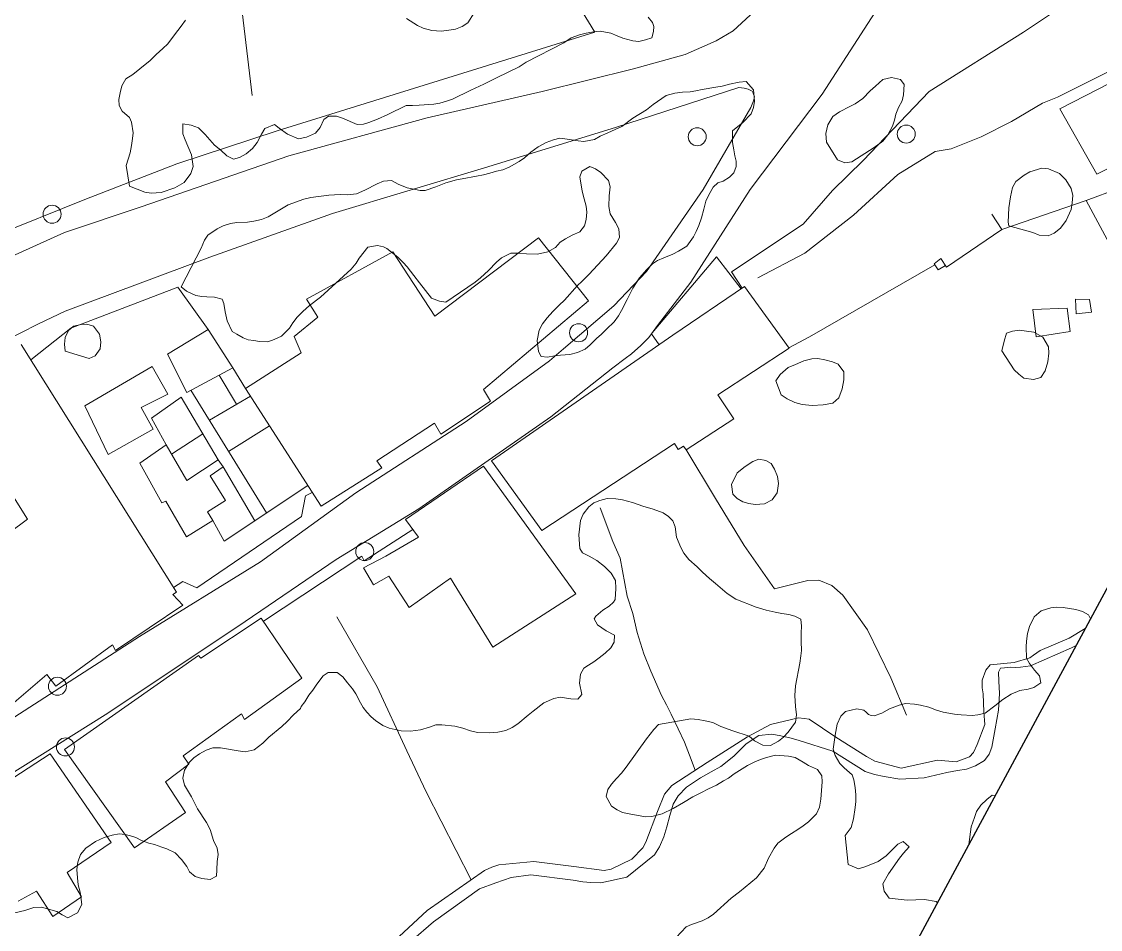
# Model space of a CAD drawing. Header units: metres. Extents: x 4652992 to 4879070, y 2074171 to 2309877.
# Drawn here: x 4654785.9 to 4654878, y 2308464.3 to 2308541.8 of the extents above; entities that cross this region are included whole.
import ezdxf

# ---------------------------------------------------------------- set-up
doc = ezdxf.new("R2010")
doc.units = ezdxf.units.M
doc.header["$MEASUREMENT"] = 0
doc.linetypes.add('DGN Style 3', pattern=[92.779933, 66.271381, -26.508552])
for name, color, linetype, lineweight in [('Level 1', 2, 'Continuous', 0), ('Level 18', 5, 'Continuous', 0), ('Level 2', 6, 'Continuous', 0), ('Level 20', 30, 'DGN Style 3', 0), ('Level 30', 5, 'Continuous', 0), ('Level 35', 4, 'Continuous', 0), ('Level 37', 3, 'Continuous', 0), ('Level 38', 3, 'Continuous', 0), ('Level 40', 1, 'Continuous', 0), ('Level 61', 4, 'Continuous', 0), ('Level 62', 4, 'Continuous', 0)]:
    doc.layers.add(name, color=color, linetype=linetype, lineweight=lineweight)
doc.layers.add('Limite', color=38, linetype='Continuous', lineweight=0, plot=False)

# ---------------------------------------------------------------- blocks, each defined once
blk = doc.blocks.new('POSTE_1')
at = {"layer": 'Level 61'}
blk.add_circle((-4.7e-05, -1.9e-05, -2.4e-05), 0.770001, dxfattribs=at)

msp = doc.modelspace()

# ---------------------------------------------------------------- linework, layer by layer
at = {"layer": 'Level 1'}
for points in [[(4654805.571437, 2308535.513204, 1377.937965), (4654803.895469, 2308549.618153, 1366.777965), (4654803.268371, 2308556.617336, 1363.337965), (4654803.379439, 2308563.690759, 1358.681209)], [(4654835.291856, 2308500.329036, 1387), (4654836.370983, 2308497.437168, 1385), (4654836.990423, 2308496.017586, 1384), (4654837.600725, 2308492.761179, 1382), (4654838.072312, 2308491.288408, 1381), (4654838.435086, 2308489.666974, 1380), (4654839.006732, 2308487.842084, 1379), (4654839.612273, 2308486.362079, 1378), (4654840.529337, 2308484.279597, 1376), (4654840.941934, 2308483.502819, 1375), (4654841.342683, 2308482.696879, 1374), (4654841.950568, 2308481.45419, 1373), (4654842.477047, 2308480.305233, 1372), (4654842.925021, 2308479.208538, 1371), (4654843.40858, 2308477.918275, 1370.456588)], [(4654812.810091, 2308491.021272, 1385.057965), (4654816.228603, 2308485.020241, 1379.057965), (4654818.771952, 2308479.578742, 1375.157965), (4654820.434859, 2308476.058802, 1373.437965), (4654824.257975, 2308468.544594, 1368.428055)]]:
    msp.add_polyline3d(points, dxfattribs=at)
at = {"layer": 'Level 18', "color": 30}
for points in [[(4654784.454113, 2308521.506204, 1379.633328), (4654789.546699, 2308523.823186, 1379.983328), (4654796.08392, 2308526.01051, 1380.423328), (4654808.685818, 2308530.381108, 1381.443328), (4654820.52388, 2308533.606602, 1382.433328), (4654830.331571, 2308535.854438, 1383.233328), (4654838.141933, 2308537.813174, 1383.953328), (4654842.544509, 2308539.015147, 1384.393328), (4654845.190194, 2308540.17789, 1384.573328), (4654846.641732, 2308541.032726, 1384.823328), (4654848.453789, 2308542.733806, 1385.233328), (4654852.982498, 2308547.351029, 1385.643328), (4654854.983576, 2308549.550857, 1385.973328), (4654855.982105, 2308550.663975, 1386.073328), (4654862.159976, 2308554.696207, 1386.953328), (4654870.590848, 2308560.001899, 1387.663328), (4654880.771435, 2308566.299464, 1388.593328)], [(4654890.16346, 2308563.450836, 1389.418911), (4654877.624698, 2308556.551118, 1388.052286), (4654864.710219, 2308548.432172, 1386.796946), (4654860.960112, 2308545.334549, 1386.456199), (4654859.841795, 2308544.173563, 1386.396199), (4654859.351722, 2308543.521132, 1386.386199), (4654854.232092, 2308535.628981, 1386.306199), (4654848.084065, 2308527.494563, 1387.546199), (4654843.03941, 2308519.589454, 1388.576199), (4654840.176536, 2308515.875746, 1389.116199), (4654839.442575, 2308514.854046, 1389.246199), (4654838.76607, 2308514.165264, 1389.366199), (4654837.957424, 2308513.456462, 1389.456199), (4654837.41737, 2308513.061233, 1389.466199), (4654836.355359, 2308512.27622, 1389.486199), (4654831.070294, 2308508.098269, 1389.226199), (4654819.787186, 2308500.234142, 1388.126199), (4654812.733453, 2308495.898998, 1387.406199), (4654812.733453, 2308495.898998, 1387.396199), (4654804.335039, 2308490.184851, 1386.586199), (4654793.01344, 2308482.644509, 1385.166199), (4654784.75981, 2308477.47104, 1384.216199)], [(4654783.092974, 2308481.075432, 1384.277263), (4654795.941657, 2308489.333406, 1385.704767), (4654806.268889, 2308495.691221, 1387.042119), (4654814.416106, 2308501.588903, 1387.803718), (4654823.83839, 2308507.697938, 1388.967448), (4654830.96843, 2308512.880103, 1389.388722), (4654832.156837, 2308513.900409, 1389.438722), (4654836.442424, 2308517.563218, 1389.278612), (4654839.235499, 2308520.494511, 1389.008743), (4654844.073606, 2308527.501055, 1387.738743), (4654848.163973, 2308534.499679, 1385.718743), (4654848.37971, 2308535.053809, 1385.628743), (4654848.456699, 2308535.400494, 1385.538743), (4654848.351564, 2308535.735797, 1385.478743), (4654848.256481, 2308535.880796, 1385.388743), (4654848.109691, 2308535.974733, 1385.318743), (4654847.928143, 2308536.066106, 1385.268743), (4654847.582568, 2308536.151539, 1385.188743), (4654847.128409, 2308536.204311, 1385.108743), (4654836.690556, 2308532.83279, 1383.928112), (4654825.685387, 2308529.425644, 1383.011633), (4654812.428856, 2308525.436344, 1381.752038), (4654801.950429, 2308521.730641, 1380.666481), (4654789.586542, 2308517.106956, 1379.665599), (4654787.330384, 2308516.014037, 1379.165599), (4654784.198649, 2308514.42102, 1378.795599)]]:
    msp.add_polyline3d(points, dxfattribs=at)
at = {"layer": 'Level 2'}
for points in [[(4654876.716608, 2308490.008517, 1375.012797), (4654875.328303, 2308489.184882, 1375), (4654872.869005, 2308488.128696, 1374.789579), (4654872.294891, 2308487.723532, 1374.789579), (4654871.966876, 2308487.506654, 1374.789579), (4654870.64449, 2308487.112801, 1374.581698), (4654868.579729, 2308486.920386, 1374.311427), (4654868.225908, 2308486.451532, 1374.311427), (4654867.901323, 2308485.601526, 1374.311427), (4654867.900511, 2308484.943488, 1374.311427), (4654867.993105, 2308484.431725, 1374.311427), (4654868.059219, 2308482.905989, 1374.255954), (4654868.145591, 2308481.810001, 1374), (4654867.491027, 2308480.109295, 1373.927545), (4654867.1712, 2308479.437971, 1373.927545), (4654866.816307, 2308479.063327, 1373.927545), (4654865.687326, 2308478.617229, 1373.927545), (4654864.083503, 2308478.771461, 1373.598002), (4654861.005872, 2308478.076322, 1373), (4654858.740916, 2308478.681231, 1372.727215), (4654858.027997, 2308479.069338, 1372.727215), (4654855.424613, 2308480.725715, 1372), (4654853.122735, 2308482.259238, 1371.524171), (4654852.700026, 2308482.340792, 1371.524171), (4654852.221761, 2308482.397749, 1371.484171), (4654849.835084, 2308481.82224, 1371), (4654847.8774, 2308480.76751, 1370.822012), (4654844.42951, 2308478.577683, 1370.482903), (4654841.392453, 2308476.616079, 1370.404622), (4654840.778389, 2308475.875903, 1370.404622), (4654840.189533, 2308474.37917, 1370.404622), (4654839.195283, 2308471.760225, 1370.35), (4654838.916308, 2308471.278445, 1370.35), (4654837.989824, 2308470.330541, 1370), (4654836.222858, 2308469.456118, 1369.95), (4654835.641456, 2308469.359932, 1369.87), (4654833.04362, 2308469.698554, 1370), (4654829.61744, 2308470.106999, 1369), (4654826.645309, 2308469.833041, 1368.559074), (4654826.044103, 2308469.620606, 1368.559074), (4654825.406632, 2308469.346053, 1368.559074), (4654820.505166, 2308465.926126, 1368)], [(4654875.937942, 2308488.564747, 1375.002606), (4654875.539928, 2308488.373491, 1375), (4654872.037023, 2308486.820066, 1374.63), (4654871.179854, 2308486.703639, 1374.58), (4654870.777046, 2308486.696426, 1374.49), (4654870.324438, 2308486.697815, 1374.45), (4654869.814972, 2308486.666367, 1374.37), (4654869.466029, 2308486.624257, 1374.32), (4654869.305719, 2308486.2851, 1374.29), (4654869.328052, 2308485.513428, 1374.28), (4654869.386795, 2308484.453937, 1374.28), (4654869.305892, 2308483.026125, 1374.28), (4654869.015635, 2308481.459441, 1374), (4654868.739083, 2308479.886263, 1373.93), (4654868.508693, 2308479.286208, 1373.9), (4654868.106828, 2308478.732832, 1373.88), (4654867.348232, 2308478.292254, 1373.79), (4654866.57355, 2308478.008017, 1373.69), (4654865.807681, 2308477.87582, 1373.65), (4654864.901952, 2308477.725123, 1373.63), (4654862.952946, 2308477.268328, 1373.55), (4654860.873306, 2308477.150305, 1373), (4654859.54248, 2308477.36309, 1372.88), (4654858.702937, 2308477.550744, 1372.69), (4654857.927313, 2308477.812671, 1372.62), (4654855.146347, 2308479.536045, 1372), (4654852.26761, 2308480.442732, 1371.49), (4654851.599716, 2308480.634866, 1371.41), (4654850.711785, 2308480.839408, 1371.32), (4654849.943491, 2308480.979955, 1371), (4654848.842798, 2308480.888524, 1370.83), (4654847.745527, 2308480.165187, 1370.75), (4654846.703919, 2308479.11658, 1370.69), (4654845.604723, 2308478.231482, 1370.59), (4654844.75748, 2308477.772089, 1370.47), (4654843.842254, 2308477.264719, 1370.46), (4654842.645041, 2308476.456268, 1370.45), (4654841.939454, 2308475.725003, 1370.37), (4654841.527363, 2308475.011299, 1370.35), (4654841.233441, 2308474.038309, 1370.35), (4654840.99073, 2308473.065007, 1370.35), (4654840.717985, 2308472.216329, 1370.35), (4654840.36224, 2308471.381987, 1370.35), (4654839.929484, 2308470.697445, 1370.35), (4654837.573587, 2308468.790366, 1370), (4654835.337973, 2308468.306289, 1369.85), (4654834.501982, 2308468.314173, 1369.73), (4654833.804609, 2308468.383429, 1369.71), (4654832.966308, 2308468.528212, 1369.67), (4654829.378486, 2308468.990211, 1369), (4654827.687636, 2308468.744767, 1368.65), (4654826.364297, 2308468.299351, 1368.53), (4654824.970151, 2308467.789382, 1368.46), (4654821.066103, 2308464.980795, 1368), (4654819.133826, 2308463.318201, 1367.98)], [(4654820.505166, 2308465.926126, 1368), (4654817.318347, 2308462.972414, 1367.87342)]]:
    msp.add_polyline3d(points, dxfattribs=at)
at = {"layer": 'Level 20', "linetype": 'Continuous'}
msp.add_polyline3d([(4654883.160422, 2308541.373839, 1396.871359), (4654882.562854, 2308540.656609, 1396.708483), (4654881.947273, 2308539.911718, 1396.538483), (4654881.703567, 2308539.648032, 1396.408483), (4654881.047758, 2308538.910084, 1396.368483), (4654880.309406, 2308538.368176, 1396.288483), (4654874.350643, 2308535.38054, 1395.818483), (4654873.068975, 2308534.858027, 1395.688483), (4654870.411415, 2308533.308669, 1395.228483), (4654867.825706, 2308531.986548, 1394.718483), (4654865.249014, 2308530.960354, 1393.978483), (4654863.885127, 2308530.732985, 1393.708483), (4654860.717711, 2308528.767552, 1393.188483), (4654856.930916, 2308525.305916, 1392.318483), (4654852.777249, 2308522.072863, 1391.578483), (4654848.7533, 2308519.941243, 1391.108483)], dxfattribs=at)
at = {"layer": 'Level 30', "color": 1}
for points in [[(4654877.706254, 2308528.808796, 1397.52723), (4654874.540462, 2308534.372333, 1397.66723), (4654886.347433, 2308540.453109, 1398.33723), (4654888.756587, 2308534.887481, 1398.11723), (4654881.208008, 2308531.264437, 1398.92723), (4654881.527937, 2308530.703359, 1398.79723), (4654877.706254, 2308528.808796, 1397.52723)], [(4654811.450612, 2308500.451896, 1390.32723), (4654805.010384, 2308510.519463, 1390.64723), (4654809.747933, 2308513.559669, 1390.47723), (4654809.164483, 2308514.949333, 1389.22723), (4654811.174628, 2308516.602509, 1390.05723), (4654810.219639, 2308518.123291, 1389.95723), (4654817.586565, 2308522.174088, 1389.99723), (4654821.169968, 2308516.66746, 1391.01723), (4654830.023048, 2308523.3742, 1390.73723), (4654834.281928, 2308517.993639, 1390.59723), (4654825.312395, 2308510.411471, 1391.31723), (4654825.907093, 2308509.429971, 1391.09723), (4654821.685178, 2308506.610391, 1390.94723), (4654821.130976, 2308507.53468, 1390.98723), (4654816.220193, 2308504.315153, 1390.70723), (4654816.646799, 2308503.722571, 1390.27723), (4654811.450612, 2308500.451896, 1390.32723)], [(4654830.292586, 2308498.369873, 1391.13723), (4654826.008438, 2308504.329884, 1391.64723), (4654841.506221, 2308515.053935, 1392.94723), (4654847.619261, 2308519.201649, 1392.95723), (4654851.431329, 2308513.948583, 1392.58723), (4654845.323042, 2308509.975163, 1392.24723), (4654846.700305, 2308507.919435, 1391.94723), (4654842.640316, 2308505.27672, 1392.00723), (4654842.402098, 2308505.593043, 1391.99723), (4654841.961255, 2308505.310607, 1392.01723), (4654841.646668, 2308505.815235, 1392.03723), (4654830.292586, 2308498.369873, 1391.13723)], [(4654785.832586, 2308514.259493, 1386.122429), (4654799.097084, 2308493.125475, 1392.497429), (4654798.795221, 2308492.909092, 1392.457429), (4654799.64926, 2308492.010545, 1391.227429), (4654793.900013, 2308488.13662, 1390.867429), (4654793.6361, 2308488.60597, 1390.842429), (4654788.796496, 2308485.086795, 1390.232429), (4654788.039582, 2308486.086044, 1390.152429), (4654781.232372, 2308480.284431, 1386.867429)], [(4654793.266806, 2308504.874348, 1388.49723), (4654791.2736, 2308509.023064, 1387.66723), (4654797.035591, 2308512.392663, 1387.72723), (4654798.362563, 2308510.022947, 1388.13723), (4654796.098594, 2308508.883783, 1388.12723), (4654797.119919, 2308507.026736, 1388.39723), (4654793.266806, 2308504.874348, 1388.49723)], [(4654795.987643, 2308504.136886, 1388.55723), (4654798.212753, 2308505.684113, 1389.70723), (4654799.987147, 2308502.651821, 1389.70723), (4654802.667702, 2308504.413044, 1389.54723), (4654803.101869, 2308503.81965, 1389.70723), (4654801.970956, 2308503.036664, 1389.55723), (4654803.280232, 2308500.954295, 1389.43723), (4654801.740116, 2308499.982773, 1389.44723), (4654802.221012, 2308499.22244, 1389.47723), (4654799.966833, 2308497.847463, 1389.19723), (4654798.185699, 2308500.889281, 1389.22723), (4654797.866191, 2308500.735423, 1389.15723), (4654795.987643, 2308504.136886, 1388.55723)], [(4654783.329836, 2308497.095082, 1387.087429), (4654786.390444, 2308499.356553, 1387.152429), (4654783.334647, 2308504.16818, 1386.487429)], [(4654818.985997, 2308491.801436, 1389.84723), (4654817.24953, 2308494.476626, 1389.80723), (4654815.92493, 2308493.735244, 1389.42723), (4654815.066638, 2308495.179848, 1389.45723), (4654816.996073, 2308496.176394, 1389.93723), (4654819.772093, 2308497.812889, 1393.45723), (4654818.657653, 2308499.326828, 1393.50723), (4654825.316728, 2308503.880594, 1393.26723), (4654833.200693, 2308492.984345, 1393.26723), (4654826.127708, 2308488.410072, 1393.30723), (4654822.515986, 2308494.319694, 1393.24723), (4654818.985997, 2308491.801436, 1389.84723)], [(4654789.531557, 2308479.687696, 1387.21723), (4654800.982047, 2308487.712516, 1388.54723), (4654801.192583, 2308487.465636, 1388.57723), (4654806.341605, 2308490.895569, 1388.61723), (4654809.804498, 2308485.775631, 1388.45723), (4654804.925419, 2308482.248538, 1388.34723), (4654804.651716, 2308482.716836, 1388.35723), (4654799.661764, 2308479.133118, 1387.75723), (4654800.148809, 2308478.434296, 1387.60723), (4654798.153581, 2308476.926581, 1387.25723), (4654799.862223, 2308474.3074, 1386.96723), (4654795.52487, 2308471.284544, 1386.86723), (4654789.531557, 2308479.687696, 1387.21723)], [(4654778.906858, 2308473.188549, 1386.12723), (4654788.302378, 2308479.317235, 1386.40723), (4654793.513785, 2308471.736207, 1386.22723), (4654789.771525, 2308469.190768, 1385.96723), (4654791.001176, 2308467.103366, 1385.51723), (4654788.546046, 2308465.407987, 1385.58723), (4654787.162133, 2308467.581171, 1385.89723), (4654785.594298, 2308466.720514, 1385.96723)]]:
    msp.add_polyline3d(points, dxfattribs=at)
msp.add_3dface([(4654801.805297, 2308515.543524, 1388.857227), (4654803.908408, 2308512.279626, 1389.237227), (4654799.996602, 2308510.171438, 1389.287227), (4654798.330308, 2308513.443498, 1388.567227)], dxfattribs=at)
at = {"layer": 'Level 35'}
for p, q in [((4654805.010384, 2308510.519463, 1389.526377), (4654803.908408, 2308512.279626, 1389.446377)), ((4654802.752483, 2308511.656664, 1389.326377), (4654804.235015, 2308509.163895, 1389.566377)), ((4654806.78255, 2308499.878489, 1389.548957), (4654800.341894, 2308510.357526, 1389.358957)), ((4654801.911473, 2308507.8038, 1389.40526), (4654805.430057, 2308509.863418, 1389.506377)), ((4654807.05255, 2308507.327086, 1389.716377), (4654803.557715, 2308505.125341, 1389.546377)), ((4654798.66713, 2308504.907621, 1389.538957), (4654801.354817, 2308506.630812, 1389.598957)), ((4654805.790228, 2308499.219581, 1389.729517), (4654803.101869, 2308503.81965, 1389.70723))]:
    msp.add_line(p, q, dxfattribs=at)
at = {"layer": 'Level 35', "extrusion": (-0.1210182735114735, -0.1147651010550548, 0.9859936861137221), "elevation": -826887.864379, "flags": 128}
msp.add_lwpolyline([(1527980.445593, 4896765.235447), (1527979.507306, 4896773.80948), (1527982.953462, 4896773.439423)], dxfattribs=at)
at = {"layer": 'Level 35', "extrusion": (-0.0702785191657903, 0.0701781540991608, 0.9950557554384065), "elevation": -163743.785618, "flags": 128}
msp.add_lwpolyline([(-4922618.737066, 1654525.997963), (-4922610.332876, 1654524.286288), (-4922610.892245, 1654522.37326)], dxfattribs=at)
at = {"layer": 'Level 35'}
for points in [[(4654868.727753, 2308525.394984, 1393.38723), (4654869.601409, 2308524.072761, 1393.42223), (4654864.850091, 2308520.873705, 1393.15723), (4654864.376871, 2308521.601119, 1393.12723)], [(4654864.381221, 2308521.594432, 1392.77223), (4654863.795816, 2308521.15324, 1392.67223), (4654864.163588, 2308520.634436, 1392.61723), (4654864.766601, 2308521.002042, 1392.66723)], [(4654802.667702, 2308504.413044, 1389.54723), (4654799.492706, 2308509.77635, 1389.38723), (4654796.977188, 2308507.959471, 1389.388957), (4654798.212753, 2308505.684113, 1389.468957)], [(4654819.297975, 2308498.456967, 1389.702289), (4654815.128196, 2308495.795757, 1389.552289), (4654814.941999, 2308496.180328, 1389.542289), (4654806.523508, 2308490.626621, 1388.082289)]]:
    msp.add_polyline3d(points, dxfattribs=at)
for points in [[(4654875.179758, 2308517.354258, 1389.928016), (4654875.416722, 2308515.361538, 1390.023016), (4654872.510585, 2308514.908205, 1390.158016), (4654872.249757, 2308517.251198, 1390.143016)], [(4654877.241094, 2308517.019122, 1390.428016), (4654875.935379, 2308516.868766, 1390.523016), (4654875.875908, 2308518.139968, 1390.438016), (4654877.069162, 2308518.0968, 1390.383016)]]:
    msp.add_3dface(points, dxfattribs=at)
at = {"layer": 'Level 37'}
msp.add_line((4654876.796791, 2308526.544277, 1395.82723), (4654869.601409, 2308524.072761, 1393.42223), dxfattribs=at)
at = {"layer": 'Level 37', "extrusion": (-0.1868342998523196, 0.106110575770414, 0.9766439935351904), "elevation": -623369.592233, "flags": 128}
msp.add_lwpolyline([(-4306172.688064, 2839950.018035), (-4306162.062687, 2839943.595366), (-4306160.374915, 2839942.524921)], dxfattribs=at)
at = {"layer": 'Level 37'}
for points in [[(4654847.415091, 2308519.063119, 1391.924124), (4654846.512432, 2308520.467555, 1391.914124), (4654852.618118, 2308524.524402, 1393.174124), (4654855.136417, 2308527.402594, 1393.194124), (4654857.758912, 2308529.963133, 1393.404124), (4654863.370237, 2308535.86169, 1395.224124), (4654871.448136, 2308540.918217, 1396.444124), (4654878.010541, 2308545.354036, 1397.614124), (4654883.317025, 2308548.491709, 1398.684124), (4654895.933437, 2308554.399706, 1402.344124), (4654902.589975, 2308557.85304, 1403.124124), (4654906.380236, 2308560.398933, 1404.204124), (4654912.521746, 2308565.293674, 1405.464124), (4654915.593074, 2308567.501777, 1406.344124), (4654921.857742, 2308573.216481, 1408.964124), (4654929.008494, 2308580.444221, 1411.644124), (4654930.092155, 2308581.758222, 1412.044124)], [(4654815.171631, 2308572.526205, 1358.899576), (4654816.924158, 2308571.353378, 1360.310791), (4654823.494649, 2308562.973169, 1367.910791), (4654827.932589, 2308552.197406, 1375.430791), (4654834.819796, 2308540.931487, 1383.470791), (4654823.545352, 2308537.417614, 1383.550791), (4654807.70752, 2308532.500704, 1382.630791), (4654799.122452, 2308529.702239, 1382.830791), (4654791.269519, 2308526.642595, 1382.470791), (4654783.470992, 2308523.506154, 1381.430791), (4654777.887296, 2308520.088536, 1380.830791), (4654770.621563, 2308514.73685, 1379.070791), (4654766.820565, 2308511.788918, 1378.407965)], [(4654879.539921, 2308527.571812, 1396.50723), (4654876.796791, 2308526.544277, 1395.82723), (4654879.988407, 2308520.644572, 1392.14723), (4654886.322348, 2308507.81908, 1385.519535)], [(4654842.600997, 2308505.328929, 1389.644124), (4654845.146639, 2308501.109902, 1388.394124), (4654847.595414, 2308497.108279, 1386.574124), (4654850.168738, 2308493.394526, 1384.424124), (4654853.013843, 2308494.115626, 1383.994124), (4654853.966416, 2308494.151802, 1383.884124), (4654855.077218, 2308493.692407, 1383.754124), (4654855.998012, 2308492.856109, 1383.164124), (4654858.123771, 2308489.905293, 1381.834124), (4654860.109472, 2308485.791323, 1379.704124), (4654861.459677, 2308482.614891, 1377.624124)]]:
    msp.add_polyline3d(points, dxfattribs=at)
at = {"layer": 'Level 38'}
for points in [[(4654786.658603, 2308512.94342, 1384.20245), (4654790.083356, 2308515.64419, 1383.98245), (4654799.216363, 2308519.156479, 1384.84245), (4654801.805297, 2308515.543524, 1386.86245)], [(4654810.697898, 2308501.628563, 1389.14245), (4654810.107802, 2308501.32734, 1389.06245), (4654809.79182, 2308499.584644, 1389.10245), (4654800.837743, 2308493.488335, 1388.76245), (4654799.651894, 2308494.029053, 1388.68245), (4654798.847376, 2308493.523329, 1388.56245)]]:
    msp.add_polyline3d(points, dxfattribs=at)
at = {"layer": 'Level 40', "color": 3}
for points in [[(4654839.397715, 2308542.202939, 1383.874124), (4654839.762934, 2308541.748613, 1384.114124), (4654839.860895, 2308541.425485, 1384.654124), (4654839.853401, 2308540.984467, 1384.894124), (4654839.710176, 2308540.447796, 1385.114124), (4654839.168166, 2308540.269174, 1385.394124), (4654838.601551, 2308540.145835, 1385.354124), (4654838.082679, 2308540.201387, 1385.354124), (4654837.216609, 2308540.418949, 1385.414124), (4654836.739808, 2308540.620345, 1385.574124), (4654836.199622, 2308540.849696, 1385.654124), (4654835.272547, 2308541.009741, 1385.814124), (4654834.720108, 2308540.969015, 1385.894124), (4654834.084439, 2308540.840586, 1385.934124), (4654833.517825, 2308540.717247, 1385.934124), (4654832.823529, 2308540.445831, 1385.914124), (4654832.186492, 2308540.011421, 1385.894124), (4654828.953921, 2308538.357915, 1385.674124), (4654828.358499, 2308537.967357, 1385.594124), (4654826.426986, 2308537.041915, 1385.394124), (4654825.920465, 2308536.772106, 1385.374124), (4654825.344889, 2308536.497206, 1385.314124), (4654824.235353, 2308535.991259, 1385.274124), (4654822.685515, 2308535.20407, 1385.174124), (4654822.162895, 2308535.039112, 1385.154124), (4654821.60433, 2308534.863348, 1385.094124), (4654821.079331, 2308534.783861, 1385.014124), (4654819.822625, 2308534.711608, 1384.814124), (4654819.253631, 2308534.67374, 1384.634124), (4654818.706863, 2308534.666059, 1384.554124), (4654817.146141, 2308533.914774, 1384.554124), (4654816.257945, 2308533.506711, 1384.614124), (4654815.527704, 2308533.224488, 1384.754124), (4654815.074139, 2308533.064621, 1385.014124), (4654814.541091, 2308533.03756, 1385.234124), (4654813.289956, 2308533.593789, 1385.794124), (4654812.754984, 2308533.754192, 1386.094124), (4654812.089496, 2308533.749994, 1386.274124), (4654811.69886, 2308533.46018, 1386.474124), (4654811.361734, 2308532.786863, 1386.434124), (4654810.97302, 2308532.309584, 1386.354124), (4654810.198329, 2308531.966987, 1386.394124), (4654809.51016, 2308531.830609, 1386.514124), (4654808.573113, 2308532.230544, 1386.514124), (4654807.87396, 2308532.725506, 1386.514124), (4654807.469505, 2308533.050509, 1386.414124), (4654806.645149, 2308532.716485, 1386.274124), (4654806.355765, 2308532.222059, 1385.874124), (4654805.993579, 2308531.502033, 1385.574124), (4654805.58264, 2308530.994567, 1385.474124), (4654805.061487, 2308530.540152, 1385.374124), (4654804.480241, 2308530.232207, 1385.294124), (4654803.963292, 2308530.100294, 1385.254124), (4654803.398501, 2308530.384929, 1385.094124), (4654802.881453, 2308530.848453, 1384.894124), (4654802.361569, 2308531.295455, 1384.734124), (4654801.545522, 2308532.201874, 1384.334124), (4654800.976429, 2308532.759443, 1383.914124), (4654800.350634, 2308532.986561, 1383.714124), (4654799.655328, 2308533.106596, 1383.674124), (4654799.659729, 2308532.238223, 1383.494124), (4654799.831503, 2308531.749245, 1383.514124), (4654800.378013, 2308530.464058, 1383.534124), (4654800.528117, 2308529.451448, 1383.314124), (4654800.323886, 2308528.857261, 1383.234124), (4654799.768255, 2308528.102582, 1383.134124), (4654798.970883, 2308527.627804, 1383.094124), (4654797.781863, 2308527.254662, 1383.014124), (4654796.936651, 2308527.196431, 1382.894124), (4654796.387503, 2308527.274221, 1382.794124), (4654795.094753, 2308527.786599, 1382.614124), (4654794.801683, 2308529.555406, 1382.794124)], [(4654818.753875, 2308542.09219, 1382.114124), (4654819.673456, 2308541.491127, 1382.214124), (4654820.163977, 2308541.27035, 1382.254124), (4654820.897607, 2308541.075651, 1382.274124), (4654821.706419, 2308541.021082, 1382.274124), (4654822.366692, 2308541.094228, 1382.294124), (4654822.930471, 2308541.201044, 1382.294124), (4654823.511262, 2308541.406996, 1382.294124), (4654823.993178, 2308541.732089, 1382.294124), (4654824.53271, 2308542.591619, 1382.174124)], [(4654794.801683, 2308529.555406, 1382.794124), (4654795.140633, 2308530.636696, 1382.734124), (4654795.248369, 2308531.264553, 1382.634124), (4654795.347599, 2308531.842843, 1382.474124), (4654795.396709, 2308532.327713, 1382.314124), (4654795.248984, 2308533.254852, 1381.934124), (4654795.096144, 2308533.655501, 1381.594124), (4654794.468882, 2308534.172077, 1381.434124), (4654794.194943, 2308534.66168, 1381.434124), (4654794.180668, 2308535.174505, 1380.874124), (4654794.296454, 2308535.749936, 1380.614124), (4654794.431629, 2308536.339033, 1380.514124), (4654794.790524, 2308536.940543, 1380.174124), (4654795.383111, 2308537.314578, 1379.934124), (4654795.976154, 2308537.790607, 1379.734124), (4654796.868553, 2308538.521172, 1379.734124), (4654797.378822, 2308539.01149, 1379.734124), (4654797.944425, 2308539.526279, 1379.574124), (4654798.357743, 2308539.948274, 1379.074124), (4654798.932764, 2308540.716618, 1377.914124), (4654799.49928, 2308541.435394, 1377.754124), (4654799.863389, 2308541.967956, 1377.754124)], [(4654801.203553, 2308522.476591, 1385.834124), (4654801.506399, 2308523.163259, 1385.734124), (4654801.780819, 2308523.586123, 1385.714124), (4654802.565471, 2308524.139213, 1385.714124), (4654803.098086, 2308524.399932, 1385.714124), (4654803.704007, 2308524.59761, 1385.734124), (4654804.271205, 2308524.667617, 1385.754124), (4654805.154458, 2308524.716639, 1385.814124), (4654805.721656, 2308524.786647, 1385.854124), (4654806.354661, 2308524.946058, 1385.854124), (4654806.9307, 2308525.16569, 1385.854124), (4654808.65501, 2308526.194723, 1385.874124), (4654809.965339, 2308526.673839, 1385.934124), (4654810.579207, 2308526.81976, 1386.014124), (4654812.128145, 2308527.022552, 1386.134124), (4654813.093098, 2308527.057467, 1386.234124), (4654813.698125, 2308527.053764, 1386.274124), (4654814.469796, 2308527.138848, 1386.294124), (4654815.19614, 2308527.450089, 1386.294124), (4654816.245029, 2308527.974348, 1386.294124), (4654816.788388, 2308528.199622, 1386.294124), (4654817.453626, 2308528.252701, 1386.414124), (4654818.043768, 2308527.96606, 1386.914124), (4654818.81365, 2308527.648383, 1387.314124), (4654819.529811, 2308527.507929, 1387.594124), (4654819.919173, 2308527.423903, 1388.034124), (4654820.336066, 2308527.402301, 1388.734124), (4654821.264085, 2308527.712307, 1388.694124), (4654822.116, 2308528.069043, 1388.694124), (4654823.002946, 2308528.335758, 1388.754124), (4654823.501986, 2308528.400739, 1388.934124), (4654824.718529, 2308528.627336, 1389.314124), (4654825.310461, 2308528.743456, 1389.414124), (4654825.87251, 2308528.881531, 1389.454124), (4654826.440156, 2308529.052228, 1389.474124), (4654826.983067, 2308529.176812, 1389.494124), (4654827.510086, 2308529.404908, 1389.494124), (4654828.365247, 2308529.878646, 1389.454124), (4654828.824555, 2308530.202406, 1389.414124), (4654829.36366, 2308530.697129, 1389.334124), (4654829.97887, 2308531.145121, 1389.214124), (4654830.661789, 2308531.497448, 1389.154124), (4654831.292444, 2308531.741239, 1389.134124), (4654831.835355, 2308531.865823, 1388.994124), (4654832.464668, 2308531.807543, 1389.034124), (4654833.396047, 2308531.646721, 1389.254124), (4654833.891842, 2308531.5947, 1389.294124), (4654834.797478, 2308531.774215, 1389.334124), (4654835.297413, 2308532.040576, 1389.334124), (4654835.952801, 2308532.33048, 1389.334124), (4654836.559169, 2308532.628847, 1389.294124), (4654837.124464, 2308532.883923, 1389.294124), (4654838.084154, 2308533.574736, 1389.294124), (4654839.253914, 2308534.313248, 1389.274124), (4654839.817306, 2308534.753393, 1389.254124), (4654840.924503, 2308535.519503, 1389.114124), (4654841.66674, 2308535.727232, 1389.014124), (4654842.304893, 2308535.818576, 1388.974124), (4654842.964535, 2308535.839031, 1388.954124), (4654843.466373, 2308535.920324, 1388.894124), (4654843.992945, 2308536.04773, 1388.794124), (4654845.171212, 2308536.247347, 1388.594124), (4654845.70573, 2308536.322997, 1388.474124), (4654846.341534, 2308536.49872, 1388.334124), (4654847.159874, 2308536.659719, 1388.254124), (4654847.740614, 2308536.710593, 1388.214124), (4654848.377987, 2308536.012727, 1388.294124), (4654848.463608, 2308535.040652, 1388.414124), (4654848.387618, 2308534.499552, 1388.454124), (4654848.19445, 2308533.961891, 1388.494124), (4654847.460721, 2308533.215267, 1388.574124), (4654846.58273, 2308532.510348, 1388.614124), (4654846.581055, 2308531.519757, 1388.614124), (4654846.709091, 2308530.893044, 1388.654124), (4654846.788555, 2308530.375486, 1388.854124), (4654846.895549, 2308529.920352, 1389.054124), (4654846.898909, 2308529.449524, 1389.254124), (4654846.692199, 2308528.930996, 1389.594124), (4654846.341674, 2308528.554863, 1389.714124), (4654845.792272, 2308528.196275, 1389.934124), (4654845.347401, 2308528.054762, 1390.214124), (4654844.947856, 2308527.687093, 1390.594124), (4654844.568906, 2308527.047155, 1391.074124), (4654844.304782, 2308526.488156, 1391.114124), (4654844.141049, 2308525.827851, 1391.114124), (4654843.930647, 2308525.091631, 1391.254124), (4654843.715096, 2308524.423478, 1391.414124), (4654843.492046, 2308523.907772, 1391.554124), (4654843.26105, 2308523.443821, 1391.674124), (4654842.674381, 2308522.671804, 1391.874124), (4654841.974674, 2308522.221607, 1392.094124), (4654841.493877, 2308521.968736, 1392.174124), (4654840.734853, 2308521.663138, 1392.274124), (4654840.175154, 2308521.440685, 1392.314124), (4654839.75692, 2308521.160216, 1392.434124), (4654839.269632, 2308520.673341, 1392.534124), (4654838.658677, 2308519.955901, 1392.534124), (4654838.068763, 2308519.066882, 1392.534124), (4654837.584835, 2308518.109179, 1392.534124), (4654837.120044, 2308517.164966, 1392.494124), (4654836.856368, 2308516.706658, 1392.494124), (4654836.483461, 2308516.200033, 1392.494124), (4654835.821135, 2308515.575436, 1392.494124), (4654835.394059, 2308515.145343, 1392.454124), (4654834.961835, 2308514.783316, 1392.414124), (4654834.427878, 2308514.220527, 1392.334124), (4654833.995654, 2308513.858501, 1392.294124), (4654833.340266, 2308513.568597, 1392.234124), (4654832.688123, 2308513.395696, 1392.214124), (4654831.892165, 2308513.365189, 1392.174124), (4654831.390327, 2308513.283896, 1392.114124), (4654830.801193, 2308513.184088, 1392.094124), (4654830.23724, 2308513.231082, 1392.194124), (4654830.01027, 2308513.673343, 1392.434124), (4654829.899916, 2308514.599305, 1392.554124), (4654830.070139, 2308515.493614, 1392.574124), (4654830.361347, 2308516.014346, 1392.574124), (4654830.75619, 2308516.550773, 1392.554124), (4654831.249073, 2308517.070271, 1392.474124), (4654831.796572, 2308517.613927, 1392.434124), (4654832.239988, 2308518.0412, 1392.434124), (4654833.346624, 2308519.294449, 1392.414124), (4654833.710691, 2308519.651449, 1392.414124), (4654834.356676, 2308520.278868, 1392.354124), (4654835.786306, 2308521.845826, 1392.234124), (4654836.67683, 2308522.918062, 1392.194124), (4654836.926964, 2308523.395503, 1392.194124), (4654836.870331, 2308524.144243, 1392.094124), (4654836.60833, 2308524.676526, 1391.954124), (4654836.148346, 2308525.427734, 1391.774124), (4654836.02031, 2308526.054447, 1391.574124), (4654836.057016, 2308526.955016, 1391.294124), (4654836.153038, 2308527.710986, 1391.054124), (4654835.997471, 2308528.275274, 1390.814124), (4654835.3573, 2308528.956829, 1390.574124), (4654834.887133, 2308529.256342, 1390.494124), (4654834.416519, 2308529.455166, 1390.434124), (4654833.728004, 2308529.070215, 1390.414124), (4654833.540432, 2308528.565177, 1390.434124), (4654833.753079, 2308527.352839, 1390.554124), (4654833.908199, 2308526.68786, 1390.594124), (4654834.088053, 2308526.068995, 1390.634124), (4654834.134837, 2308525.55708, 1390.654124), (4654834.093877, 2308524.925958, 1390.674124), (4654833.952527, 2308524.396144, 1390.714124), (4654833.544142, 2308523.878851, 1390.814124), (4654832.905094, 2308523.586126, 1390.994124), (4654832.315065, 2308523.284937, 1391.254124), (4654831.877693, 2308522.990978, 1391.434124), (4654831.464159, 2308522.541752, 1391.654124), (4654830.830259, 2308522.18096, 1391.754124), (4654829.935367, 2308521.966001, 1391.834124), (4654828.997945, 2308521.99351, 1391.914124), (4654828.235115, 2308522.05805, 1391.914124), (4654827.665567, 2308522.072422, 1391.894124), (4654826.854278, 2308521.658287, 1391.834124), (4654826.422053, 2308521.296261, 1391.794124), (4654825.762078, 2308520.587285, 1391.714124), (4654825.067072, 2308519.968332, 1391.714124), (4654824.59937, 2308519.595637, 1391.714124), (4654822.119843, 2308517.890868, 1391.654124), (4654821.561486, 2308517.970486, 1391.594124), (4654820.88125, 2308518.2223, 1391.594124), (4654819.84321, 2308519.526775, 1391.454124), (4654819.37998, 2308520.160983, 1391.414124), (4654818.816361, 2308520.896497, 1391.274124), (4654818.461021, 2308521.276951, 1391.174124), (4654817.996898, 2308521.709778, 1391.074124), (4654817.464616, 2308522.137579, 1390.994124), (4654817.065405, 2308522.458429, 1390.834124), (4654816.771733, 2308522.609905, 1390.454124), (4654816.284331, 2308522.71086, 1390.354124), (4654815.452449, 2308522.568994, 1390.314124), (4654814.701485, 2308521.623811, 1390.494124), (4654814.443405, 2308521.198126, 1390.554124), (4654814.021478, 2308520.699965, 1390.614124), (4654811.391759, 2308518.315759, 1390.934124), (4654810.461951, 2308517.602992, 1391.014124), (4654809.88457, 2308517.08129, 1391.134124), (4654809.397283, 2308516.594415, 1391.274124), (4654809.027173, 2308516.104101, 1391.434124), (4654808.763497, 2308515.645793, 1391.514124), (4654808.060097, 2308514.977905, 1391.534124), (4654807.453729, 2308514.679537, 1391.454124), (4654806.899626, 2308514.489707, 1391.394124), (4654806.19656, 2308514.510339, 1391.254124), (4654805.722701, 2308514.59216, 1391.094124), (4654805.229703, 2308514.660492, 1390.974124), (4654804.786174, 2308514.82105, 1390.714124), (4654804.269785, 2308515.145339, 1390.434124), (4654803.853786, 2308515.368321, 1390.254124), (4654803.438121, 2308516.279823, 1389.614124), (4654803.267108, 2308517.048313, 1389.314124), (4654803.13952, 2308517.775716, 1388.834124), (4654802.9966, 2308518.119491, 1388.454124), (4654802.35699, 2308518.313906, 1386.794124), (4654801.689402, 2308518.345207, 1386.574124), (4654801.269711, 2308518.350497, 1386.114124), (4654800.765969, 2308518.454273, 1385.874124), (4654799.969003, 2308518.810215, 1385.654124), (4654799.493688, 2308519.177796, 1385.614124), (4654801.203553, 2308522.476591, 1385.834124)], [(4654854.619374, 2308531.533403, 1392.028016), (4654854.546687, 2308532.274843, 1392.008016), (4654854.724167, 2308533.022807, 1392.068016), (4654855.143574, 2308533.729019, 1392.208016), (4654855.728704, 2308534.141578, 1392.488016), (4654856.61788, 2308534.584493, 1392.668016), (4654857.073279, 2308534.820651, 1392.688016), (4654857.712289, 2308535.257043, 1392.828016), (4654858.341366, 2308535.927071, 1392.948016), (4654858.791975, 2308536.329714, 1392.988016), (4654859.434082, 2308536.881532, 1393.188016), (4654860.160919, 2308537.054279, 1393.568016), (4654860.945721, 2308536.885707, 1393.808016), (4654861.237374, 2308536.45436, 1393.808016), (4654861.201951, 2308535.565919, 1393.808016), (4654861.068419, 2308535.075424, 1393.808016), (4654860.770503, 2308534.497337, 1393.808016), (4654860.526465, 2308533.943084, 1393.728016), (4654860.419696, 2308533.414838, 1393.688016), (4654860.251159, 2308532.913818, 1393.588016), (4654859.858516, 2308532.169855, 1393.428016), (4654859.434319, 2308531.630128, 1393.308016), (4654858.692694, 2308531.078919, 1393.208016), (4654856.776018, 2308529.869077, 1393.008016), (4654856.19469, 2308529.770612, 1392.848016), (4654855.542014, 2308530.032343, 1392.768016), (4654854.619374, 2308531.533403, 1392.028016)], [(4654870.184127, 2308524.388552, 1396.283016), (4654870.120349, 2308524.699675, 1396.783016), (4654870.181769, 2308525.939529, 1396.383016), (4654870.32319, 2308526.865458, 1396.383016), (4654870.510142, 2308527.666815, 1396.383016), (4654870.77986, 2308528.170443, 1396.283016), (4654871.493498, 2308528.730798, 1396.183016), (4654871.976136, 2308529.014258, 1396.143016), (4654872.9945, 2308529.305247, 1396.103016), (4654873.573362, 2308529.271981, 1396.103016), (4654874.52147, 2308528.858171, 1395.963016), (4654875.049808, 2308528.333446, 1395.963016), (4654875.504214, 2308527.571395, 1395.963016), (4654875.653524, 2308526.978738, 1395.903016), (4654875.597097, 2308526.354915, 1395.863016), (4654875.516521, 2308525.785281, 1395.843016), (4654875.08825, 2308524.842194, 1395.803016), (4654874.612423, 2308524.207428, 1395.783016), (4654874.050694, 2308523.754225, 1395.763016), (4654873.546672, 2308523.541148, 1395.743016), (4654872.789359, 2308523.605228, 1395.723016), (4654872.240919, 2308523.816642, 1395.703016), (4654870.184127, 2308524.388552, 1396.283016)], [(4654789.584309, 2308513.682405, 1386.044124), (4654789.538094, 2308514.294434, 1385.944124), (4654789.603348, 2308514.870436, 1385.904124), (4654789.872879, 2308515.4615, 1385.864124), (4654790.321052, 2308515.820367, 1385.864124), (4654790.953463, 2308515.979628, 1385.844124), (4654791.459958, 2308515.992841, 1385.844124), (4654792.020101, 2308515.828999, 1385.844124), (4654792.523381, 2308515.138045, 1385.864124), (4654792.632094, 2308514.498444, 1385.864124), (4654792.577569, 2308513.887032, 1385.864124), (4654792.158327, 2308513.305041, 1385.864124), (4654791.648116, 2308513.074341, 1385.864124), (4654789.584309, 2308513.682405, 1386.044124)], [(4654869.600758, 2308513.735333, 1393.623016), (4654869.774253, 2308514.555687, 1393.583016), (4654869.987748, 2308515.219079, 1393.543016), (4654870.486238, 2308515.399765, 1393.523016), (4654871.100683, 2308515.477064, 1393.503016), (4654871.690236, 2308515.408607, 1393.503016), (4654872.325693, 2308515.31555, 1393.463016), (4654873.087053, 2308514.883969, 1393.423016), (4654873.579065, 2308514.048733, 1393.403016), (4654873.606889, 2308513.527072, 1393.383016), (4654873.51488, 2308512.792684, 1393.383016), (4654873.282025, 2308512.015926, 1393.383016), (4654872.917364, 2308511.445329, 1393.383016), (4654872.289091, 2308511.287053, 1393.383016), (4654871.472417, 2308511.39473, 1393.383016), (4654871.027217, 2308511.721698, 1393.383016), (4654870.638983, 2308512.088848, 1393.383016), (4654869.600758, 2308513.735333, 1393.623016)], [(4654850.281692, 2308511.172078, 1392.863016), (4654850.665376, 2308511.706377, 1392.923016), (4654851.333504, 2308512.291653, 1392.983016), (4654851.972025, 2308512.556744, 1393.123016), (4654852.678429, 2308512.876842, 1393.143016), (4654853.351814, 2308513.052504, 1393.023016), (4654853.878366, 2308513.053336, 1393.003016), (4654854.46413, 2308512.960535, 1393.013016), (4654855.128107, 2308512.787502, 1392.983016), (4654855.602455, 2308512.580483, 1392.953016), (4654856.099492, 2308511.919136, 1392.933016), (4654856.099676, 2308511.235147, 1392.933016), (4654855.960129, 2308510.466852, 1392.923016), (4654855.655487, 2308509.710382, 1392.903016), (4654855.151624, 2308509.255221, 1392.893016), (4654854.326795, 2308509.12239, 1392.873016), (4654853.404753, 2308509.056391, 1392.863016), (4654852.542847, 2308509.146827, 1392.863016), (4654851.909952, 2308509.306152, 1392.863016), (4654851.262761, 2308509.626424, 1392.843016), (4654850.736117, 2308509.967587, 1392.843016), (4654850.281692, 2308511.172078, 1392.863016)], [(4654846.972871, 2308503.294024, 1391.983016), (4654847.661197, 2308503.850789, 1391.933016), (4654848.328772, 2308504.286024, 1391.913016), (4654848.826178, 2308504.458708, 1391.903016), (4654849.429559, 2308504.371206, 1391.893016), (4654849.902339, 2308504.106071, 1391.863016), (4654850.18752, 2308503.623101, 1391.863016), (4654850.439681, 2308502.995695, 1391.863016), (4654850.513282, 2308502.39912, 1391.863016), (4654850.399283, 2308501.58471, 1391.843016), (4654849.981565, 2308500.997901, 1391.833016), (4654849.311592, 2308500.64649, 1391.823016), (4654848.518214, 2308500.599979, 1391.823016), (4654847.990648, 2308500.691072, 1391.823016), (4654847.479499, 2308500.829376, 1391.823016), (4654846.975637, 2308501.108218, 1391.813016), (4654846.623772, 2308501.494271, 1391.813016), (4654846.488745, 2308502.318316, 1391.823016), (4654846.972871, 2308503.294024, 1391.983016)], [(4654785.303797, 2308465.723693, 1387.064124), (4654786.155301, 2308465.933077, 1387.004124), (4654786.91349, 2308466.192556, 1386.984124), (4654787.565962, 2308466.232579, 1386.964124), (4654788.876789, 2308465.853121, 1386.904124), (4654789.337689, 2308465.569664, 1386.544124), (4654789.834424, 2308465.296992, 1386.504124), (4654790.640322, 2308465.735014, 1386.684124), (4654791.018317, 2308466.450788, 1386.884124), (4654790.877929, 2308467.5109, 1387.304124), (4654790.710427, 2308468.117213, 1387.604124), (4654790.661251, 2308468.720049, 1387.664124), (4654790.596102, 2308469.427533, 1387.664124), (4654790.687424, 2308470.057022, 1387.664124), (4654790.919245, 2308470.713163, 1387.844124), (4654791.351357, 2308471.249771, 1387.864124), (4654792.179955, 2308471.819716, 1387.844124), (4654792.919334, 2308472.167352, 1387.844124), (4654793.60018, 2308472.372279, 1387.844124), (4654794.198008, 2308472.489673, 1387.844124), (4654794.715131, 2308472.43423, 1387.844124), (4654795.187907, 2308472.318529, 1387.624124), (4654795.622012, 2308472.175553, 1387.324124), (4654796.105085, 2308471.922224, 1387.184124), (4654796.728658, 2308471.695548, 1386.924124), (4654797.231593, 2308471.557652, 1386.644124), (4654797.841505, 2308471.350318, 1386.464124), (4654798.292108, 2308471.20449, 1386.264124), (4654798.994808, 2308470.845266, 1385.984124), (4654799.525799, 2308470.277995, 1385.444124), (4654800.00162, 2308469.6863, 1384.824124), (4654800.227655, 2308469.222697, 1384.724124), (4654800.688029, 2308468.837444, 1384.224124), (4654801.270619, 2308468.668796, 1383.804124), (4654801.985721, 2308468.579124, 1383.644124), (4654802.510096, 2308468.862047, 1383.384124), (4654802.537737, 2308469.41764, 1383.324124), (4654802.588076, 2308470.105158, 1383.324124), (4654802.676561, 2308470.718156, 1383.324124), (4654802.583038, 2308471.260736, 1383.324124), (4654802.253391, 2308471.912063, 1383.424124), (4654801.988477, 2308472.840876, 1383.564124), (4654801.669653, 2308473.45637, 1383.704124), (4654800.899492, 2308474.608382, 1383.844124), (4654800.379118, 2308475.632304, 1383.864124), (4654800.051782, 2308476.198327, 1383.884124), (4654799.787075, 2308476.634655, 1383.984124), (4654799.636072, 2308477.238116, 1384.244124), (4654799.788238, 2308477.925009, 1384.244124), (4654800.229389, 2308478.612883, 1384.244124), (4654800.597293, 2308478.9738, 1384.204124), (4654801.080685, 2308479.314751, 1384.204124), (4654801.627233, 2308479.627802, 1384.184124), (4654802.219913, 2308479.81401, 1384.144124), (4654802.86671, 2308479.821052, 1384.044124), (4654804.384555, 2308479.558632, 1383.844124), (4654804.964833, 2308479.475288, 1383.624124), (4654805.741831, 2308479.646611, 1383.424124), (4654806.487937, 2308480.230818, 1383.404124), (4654806.999703, 2308480.736673, 1383.404124), (4654808.088703, 2308481.635179, 1383.384124), (4654808.569784, 2308482.061434, 1383.444124), (4654809.109398, 2308482.630399, 1383.564124), (4654809.682008, 2308483.193658, 1383.604124), (4654809.759877, 2308483.350005, 1384.084124), (4654810.050964, 2308483.758166, 1384.184124), (4654810.400585, 2308484.309035, 1384.184124), (4654810.749679, 2308484.75811, 1384.184124), (4654811.090788, 2308485.259508, 1384.184124), (4654811.63944, 2308485.979739, 1384.184124), (4654812.05915, 2308486.246795, 1384.124124), (4654812.82711, 2308486.266851, 1383.664124), (4654813.303983, 2308485.878747, 1383.404124), (4654813.7115, 2308485.383766, 1383.304124), (4654814.132677, 2308484.869443, 1382.984124), (4654814.416719, 2308484.446753, 1382.664124), (4654814.808997, 2308483.665731, 1382.304124), (4654815.046381, 2308483.268089, 1381.944124), (4654815.366257, 2308482.856184, 1381.724124), (4654815.724805, 2308482.471556, 1381.584124), (4654816.097539, 2308482.16938, 1381.424124), (4654816.736558, 2308481.736262, 1381.364124), (4654817.258303, 2308481.510209, 1381.264124), (4654818.302845, 2308481.261694, 1381.104124), (4654819.098127, 2308481.243064, 1381.144124), (4654819.932607, 2308481.353506, 1381.244124), (4654820.704456, 2308481.593642, 1381.364124), (4654821.26414, 2308481.785555, 1381.624124), (4654821.773276, 2308481.782435, 1381.884124), (4654822.876351, 2308481.676629, 1381.964124), (4654823.560768, 2308481.507357, 1381.964124), (4654824.200839, 2308481.277828, 1381.964124), (4654824.805601, 2308481.139309, 1382.004124), (4654825.8017, 2308481.102941, 1382.384124), (4654826.542339, 2308481.161683, 1382.484124), (4654827.228334, 2308481.297796, 1382.604124), (4654827.782868, 2308481.558523, 1382.704124), (4654828.263423, 2308481.882983, 1382.704124), (4654829.136892, 2308482.61498, 1382.724124), (4654829.57079, 2308482.964488, 1382.804124), (4654830.48808, 2308483.654947, 1383.104124), (4654831.318462, 2308484.037793, 1383.424124), (4654831.880457, 2308484.144401, 1383.424124), (4654832.790701, 2308484.00401, 1383.504124), (4654833.379491, 2308483.970137, 1383.564124), (4654833.706413, 2308484.389084, 1383.864124), (4654833.513167, 2308485.339467, 1384.064124), (4654833.594192, 2308486.106584, 1384.184124), (4654833.885805, 2308486.61654, 1384.524124), (4654834.28618, 2308486.869958, 1384.944124), (4654834.747399, 2308487.18078, 1385.504124), (4654835.211456, 2308487.508093, 1385.744124), (4654835.70336, 2308487.898515, 1385.744124), (4654836.192953, 2308488.374242, 1385.744124), (4654836.478892, 2308488.851216, 1385.744124), (4654836.515044, 2308489.456281, 1385.964124), (4654835.793008, 2308489.801867, 1386.304124), (4654835.066349, 2308490.318062, 1386.404124), (4654834.779996, 2308490.826057, 1386.544124), (4654834.905048, 2308491.059151, 1387.384124), (4654835.521479, 2308491.580873, 1387.524124), (4654836.040705, 2308491.932609, 1387.524124), (4654836.42227, 2308492.274184, 1387.524124), (4654836.577482, 2308492.485083, 1388.124124), (4654836.620887, 2308493.428514, 1388.924124), (4654836.58306, 2308494.097313, 1389.064124), (4654836.234077, 2308494.735002, 1389.064124), (4654835.653591, 2308495.31083, 1389.064124), (4654835.012261, 2308495.829254, 1389.084124), (4654834.342557, 2308496.182773, 1389.364124), (4654833.782667, 2308496.483344, 1389.644124), (4654833.539608, 2308496.848005, 1390.184124), (4654833.468577, 2308498.014993, 1390.264124), (4654833.609712, 2308499.230204, 1390.244124), (4654833.824509, 2308499.787403, 1390.264124), (4654834.32314, 2308500.414396, 1390.264124), (4654834.734865, 2308500.733775, 1390.264124), (4654835.264388, 2308500.947883, 1390.264124), (4654835.887227, 2308501.111896, 1390.264124), (4654836.630177, 2308501.085334, 1390.264124), (4654837.207618, 2308500.9855, 1390.224124), (4654838.037682, 2308500.774066, 1390.184124), (4654838.916715, 2308500.452279, 1390.164124), (4654839.807098, 2308500.196455, 1390.084124), (4654840.669633, 2308499.877521, 1389.964124), (4654841.111198, 2308499.580426, 1389.884124), (4654841.489081, 2308499.209436, 1389.804124), (4654841.687268, 2308498.682723, 1389.744124), (4654841.792874, 2308497.815415, 1389.584124), (4654842.165289, 2308496.91896, 1389.424124), (4654842.421484, 2308496.433161, 1389.404124), (4654842.856322, 2308495.899495, 1389.164124), (4654843.579617, 2308495.265014, 1389.144124), (4654844.03148, 2308494.830291, 1388.684124), (4654844.61764, 2308494.287444, 1388.324124), (4654845.138333, 2308493.857801, 1388.124124), (4654846.143886, 2308492.987731, 1387.164124), (4654846.862559, 2308492.523859, 1386.944124), (4654848.61495, 2308491.847306, 1386.944124), (4654849.469499, 2308491.580696, 1386.484124), (4654850.219909, 2308491.400015, 1386.124124), (4654850.813848, 2308491.297328, 1385.804124), (4654851.394126, 2308491.213985, 1385.324124), (4654851.91356, 2308491.073237, 1385.064124), (4654852.426793, 2308490.797713, 1385.004124), (4654852.478807, 2308490.211367, 1385.004124), (4654852.448329, 2308489.639283, 1384.544124), (4654852.45547, 2308488.890884, 1384.024124), (4654852.476273, 2308488.123143, 1383.784124), (4654852.43266, 2308487.672197, 1383.304124), (4654852.32484, 2308487.045561, 1382.984124), (4654851.957032, 2308485.105394, 1382.984124), (4654851.91699, 2308484.280249, 1382.684124), (4654851.961751, 2308483.355537, 1382.544124), (4654852.04056, 2308482.62871, 1382.484124), (4654851.968574, 2308482.012859, 1382.224124), (4654851.331229, 2308481.172115, 1382.244124), (4654850.93264, 2308480.731597, 1382.264124), (4654850.518078, 2308480.395727, 1382.264124), (4654849.825357, 2308480.023043, 1382.344124), (4654849.187071, 2308480.065473, 1382.624124), (4654848.467873, 2308480.427549, 1382.744124), (4654848.007498, 2308480.812801, 1382.824124), (4654846.609031, 2308481.275335, 1383.184124), (4654845.603686, 2308481.652921, 1383.344124), (4654844.895311, 2308481.979164, 1383.344124), (4654844.243891, 2308482.142732, 1383.344124), (4654843.649952, 2308482.245418, 1383.164124), (4654843.031002, 2308482.301485, 1382.644124), (4654840.281874, 2308481.825847, 1380.884124), (4654839.883285, 2308481.38533, 1380.884124), (4654839.237954, 2308480.596909, 1380.264124), (4654837.513603, 2308478.178075, 1379.484124), (4654837.103664, 2308477.671595, 1379.344124), (4654836.682902, 2308477.20095, 1379.264124), (4654836.259302, 2308476.713813, 1379.224124), (4654835.943204, 2308476.259034, 1379.164124), (4654835.791563, 2308475.673936, 1379.104124), (4654836.244159, 2308474.848523, 1379.164124), (4654836.732382, 2308474.52638, 1379.224124), (4654837.204632, 2308474.308885, 1379.264124), (4654837.776398, 2308474.17607, 1379.304124), (4654839.145758, 2308473.939321, 1379.344124), (4654839.690728, 2308473.946987, 1379.344124), (4654840.58374, 2308474.200137, 1379.324124), (4654841.510802, 2308474.651173, 1379.324124), (4654842.39688, 2308475.160237, 1379.324124), (4654843.208453, 2308475.63124, 1378.984124), (4654843.879002, 2308475.973795, 1378.664124), (4654844.54955, 2308476.31635, 1378.524124), (4654845.217261, 2308476.642415, 1378.244124), (4654845.808156, 2308477.015723, 1378.064124), (4654846.23869, 2308477.246946, 1377.944124), (4654846.741418, 2308477.601535, 1377.864124), (4654847.868036, 2308478.323726, 1377.864124), (4654848.480578, 2308478.625368, 1377.844124), (4654848.974268, 2308478.82869, 1377.804124), (4654849.478781, 2308478.99618, 1377.784124), (4654850.261454, 2308479.200483, 1377.764124), (4654851.367367, 2308479.111167, 1377.864124), (4654851.925472, 2308478.997695, 1377.924124), (4654852.619661, 2308478.589, 1378.104124), (4654853.064063, 2308478.308395, 1378.324124), (4654853.85493, 2308477.96789, 1378.484124), (4654854.220937, 2308477.429144, 1378.504124), (4654854.251304, 2308476.914464, 1378.624124), (4654854.133601, 2308475.440487, 1378.904124), (4654854.030929, 2308474.745036, 1379.004124), (4654853.747302, 2308474.182757, 1379.184124), (4654853.085999, 2308473.498983, 1379.584124), (4654852.621942, 2308473.171671, 1379.884124), (4654852.157886, 2308472.844358, 1380.224124), (4654851.624998, 2308472.511964, 1380.464124), (4654851.130782, 2308472.206847, 1380.444124), (4654850.445521, 2308471.680044, 1380.444124), (4654850.135098, 2308471.258245, 1380.444124), (4654849.649076, 2308470.40832, 1380.544124), (4654849.281379, 2308469.554918, 1380.684124), (4654848.627536, 2308468.717025, 1380.724124), (4654847.198481, 2308467.520711, 1380.744124), (4654846.480223, 2308466.999613, 1380.744124), (4654844.953962, 2308465.633314, 1380.744124), (4654844.509241, 2308465.319639, 1380.744124), (4654844.004202, 2308465.050355, 1380.744124), (4654843.086179, 2308464.750586, 1380.704124), (4654842.625486, 2308464.541558, 1380.644124), (4654841.773137, 2308463.6361, 1380.344124)], [(4654864.087818, 2308466.592736, 1381.524913), (4654863.993455, 2308466.688704, 1381.484124), (4654862.97056, 2308466.865553, 1381.284124), (4654862.252095, 2308466.836939, 1381.244124), (4654861.50347, 2308466.830521, 1381.244124), (4654859.965764, 2308466.977509, 1381.304124), (4654859.545112, 2308467.593627, 1381.184124), (4654859.413445, 2308468.210726, 1381.004124), (4654859.918803, 2308469.07429, 1380.804124), (4654860.842086, 2308470.392009, 1380.704124), (4654861.19118, 2308470.841083, 1380.704124), (4654861.672787, 2308471.369134, 1380.664124), (4654861.154931, 2308471.815267, 1380.584124), (4654860.707899, 2308471.586897, 1380.564124), (4654859.723038, 2308470.602462, 1380.564124), (4654859.026953, 2308470.111493, 1380.584124), (4654857.967905, 2308469.683277, 1380.584124), (4654857.35589, 2308469.48343, 1380.584124), (4654856.471708, 2308469.874031, 1380.584124), (4654856.198186, 2308472.33262, 1381.144124), (4654856.724665, 2308473.022722, 1381.084124), (4654856.921178, 2308473.769873, 1380.664124), (4654857.069248, 2308474.72917, 1380.504124), (4654857.12421, 2308475.246078, 1380.504124), (4654857.118854, 2308475.807377, 1380.124124), (4654857.075352, 2308476.443194, 1379.564124), (4654856.949359, 2308477.093274, 1379.144124), (4654856.800141, 2308477.509635, 1378.804124), (4654856.120665, 2308478.102577, 1378.684124), (4654855.74562, 2308478.490058, 1378.404124), (4654855.352816, 2308479.169285, 1377.984124), (4654855.190463, 2308479.706784, 1377.904124), (4654855.34526, 2308480.902652, 1377.824124), (4654855.539987, 2308481.836902, 1377.804124), (4654855.846313, 2308482.531105, 1377.804124), (4654856.236391, 2308482.922151, 1377.844124), (4654857.192559, 2308483.147401, 1377.924124), (4654857.802997, 2308483.041863, 1378.204124), (4654857.991938, 2308482.856368, 1378.684124), (4654858.213876, 2308482.665168, 1379.304124), (4654858.439178, 2308482.592253, 1379.904124), (4654858.686652, 2308482.549468, 1380.424124), (4654859.353838, 2308482.773737, 1380.744124), (4654859.997064, 2308483.154978, 1380.744124), (4654860.832596, 2308483.46901, 1381.064124), (4654861.364431, 2308483.597814, 1381.104124), (4654862.13754, 2308483.549055, 1381.144124), (4654862.635327, 2308483.479974, 1381.124124), (4654863.35274, 2308483.304997, 1380.844124), (4654864.02297, 2308483.053273, 1380.644124), (4654864.569726, 2308482.873839, 1380.624124), (4654865.559624, 2308482.702696, 1380.584124), (4654866.126241, 2308482.638695, 1380.584124), (4654867.050673, 2308482.580756, 1380.204124), (4654867.551823, 2308482.62996, 1380.084124), (4654868.174662, 2308482.793973, 1379.864124), (4654868.992436, 2308483.399751, 1379.764124), (4654869.666873, 2308483.962387, 1379.744124), (4654870.39028, 2308484.41467, 1379.704124), (4654871.137645, 2308484.709983, 1379.704124), (4654871.82364, 2308484.846096, 1379.704124), (4654872.319641, 2308484.964114, 1379.724124), (4654872.932709, 2308485.36755, 1379.764124), (4654872.801041, 2308485.984649, 1379.624124), (4654872.390687, 2308486.463139, 1379.524124), (4654871.958686, 2308487.013295, 1379.364124), (4654871.683156, 2308487.485456, 1379.204124), (4654871.677067, 2308488.437444, 1379.184124), (4654871.696195, 2308488.943567, 1379.144124), (4654871.771019, 2308489.575908, 1379.024124), (4654871.961331, 2308490.188282, 1378.864124), (4654872.35635, 2308491.002999, 1378.804124), (4654872.939784, 2308491.530425, 1378.744124), (4654873.763966, 2308491.778495, 1378.664124), (4654874.281614, 2308491.824847, 1378.644124), (4654874.823747, 2308491.816022, 1378.644124), (4654875.898974, 2308491.647107, 1378.644124), (4654876.481564, 2308491.478459, 1378.644124), (4654876.989122, 2308491.169954, 1378.644124), (4654877.159366, 2308490.82946, 1378.687225)], [(4654869.01624, 2308475.730812, 1380.959194), (4654868.768667, 2308475.780013, 1380.944124), (4654868.296099, 2308475.403229, 1380.944124), (4654867.806506, 2308474.927502, 1380.964124), (4654867.426726, 2308474.398828, 1380.984124), (4654867.250601, 2308473.868906, 1381.024124), (4654866.960247, 2308473.070056, 1381.044124), (4654866.766299, 2308471.559065, 1381.059672)]]:
    msp.add_polyline3d(points, dxfattribs=at)
at = {"layer": 'Level 62'}
msp.add_line((4654839.680124, 2308515.184723, 1389.204123), (4654840.33302, 2308514.242111, 1389.074123), dxfattribs=at)
at = {"layer": 'Limite', "color": 5, "linetype": 'Continuous', "lineweight": 30}
msp.add_polyline3d([(4654781.931404, 2308569.025556, 1355.986201), (4654786.766899, 2308562.651852, 1361.71171), (4654791.602395, 2308556.27815, 1366.159651), (4654798.708951, 2308560.147406, 1362.20679), (4654814.643174, 2308572.236205, 1356.856382), (4654821.79988, 2308576.163572, 1354.851013), (4654834.86495, 2308579.956138, 1355.742418), (4654847.337872, 2308583.734152, 1358.661023), (4654864.759384, 2308588.216987, 1363.268521), (4654890.754377, 2308596.291713, 1379.308033), (4654891.26447, 2308596.087677, 1379.676642), (4654929.182589, 2308580.920508, 1411.362749), (4654908.489945, 2308563.33178, 1403.890435), (4654882.132024, 2308548.360415, 1396.256739), (4654887.718512, 2308510.407791, 1386.736843), (4654861.645775, 2308462.064802, 1381.118989), (4654834.116472, 2308422.827111, 1380.810622), (4654774.697274, 2308373.183068, 1365.477292)], dxfattribs=at)

# ---------------------------------------------------------------- block references
at = {"layer": 'Level 61'}
for p in [(4654861.42415, 2308532.23125, 1393.73725), (4654843.57095, 2308532.00205, 1385.64415), (4654788.48055, 2308525.38115, 1380.01795), (4654833.44705, 2308515.27045, 1389.37415), (4654815.18285, 2308496.58035, 1387.53725), (4654788.93485, 2308485.08005, 1384.95225), (4654789.62465, 2308479.8978, 1384.73725)]:
    msp.add_blockref('POSTE_1', p, dxfattribs=at)

doc.saveas('drawing.dxf')
